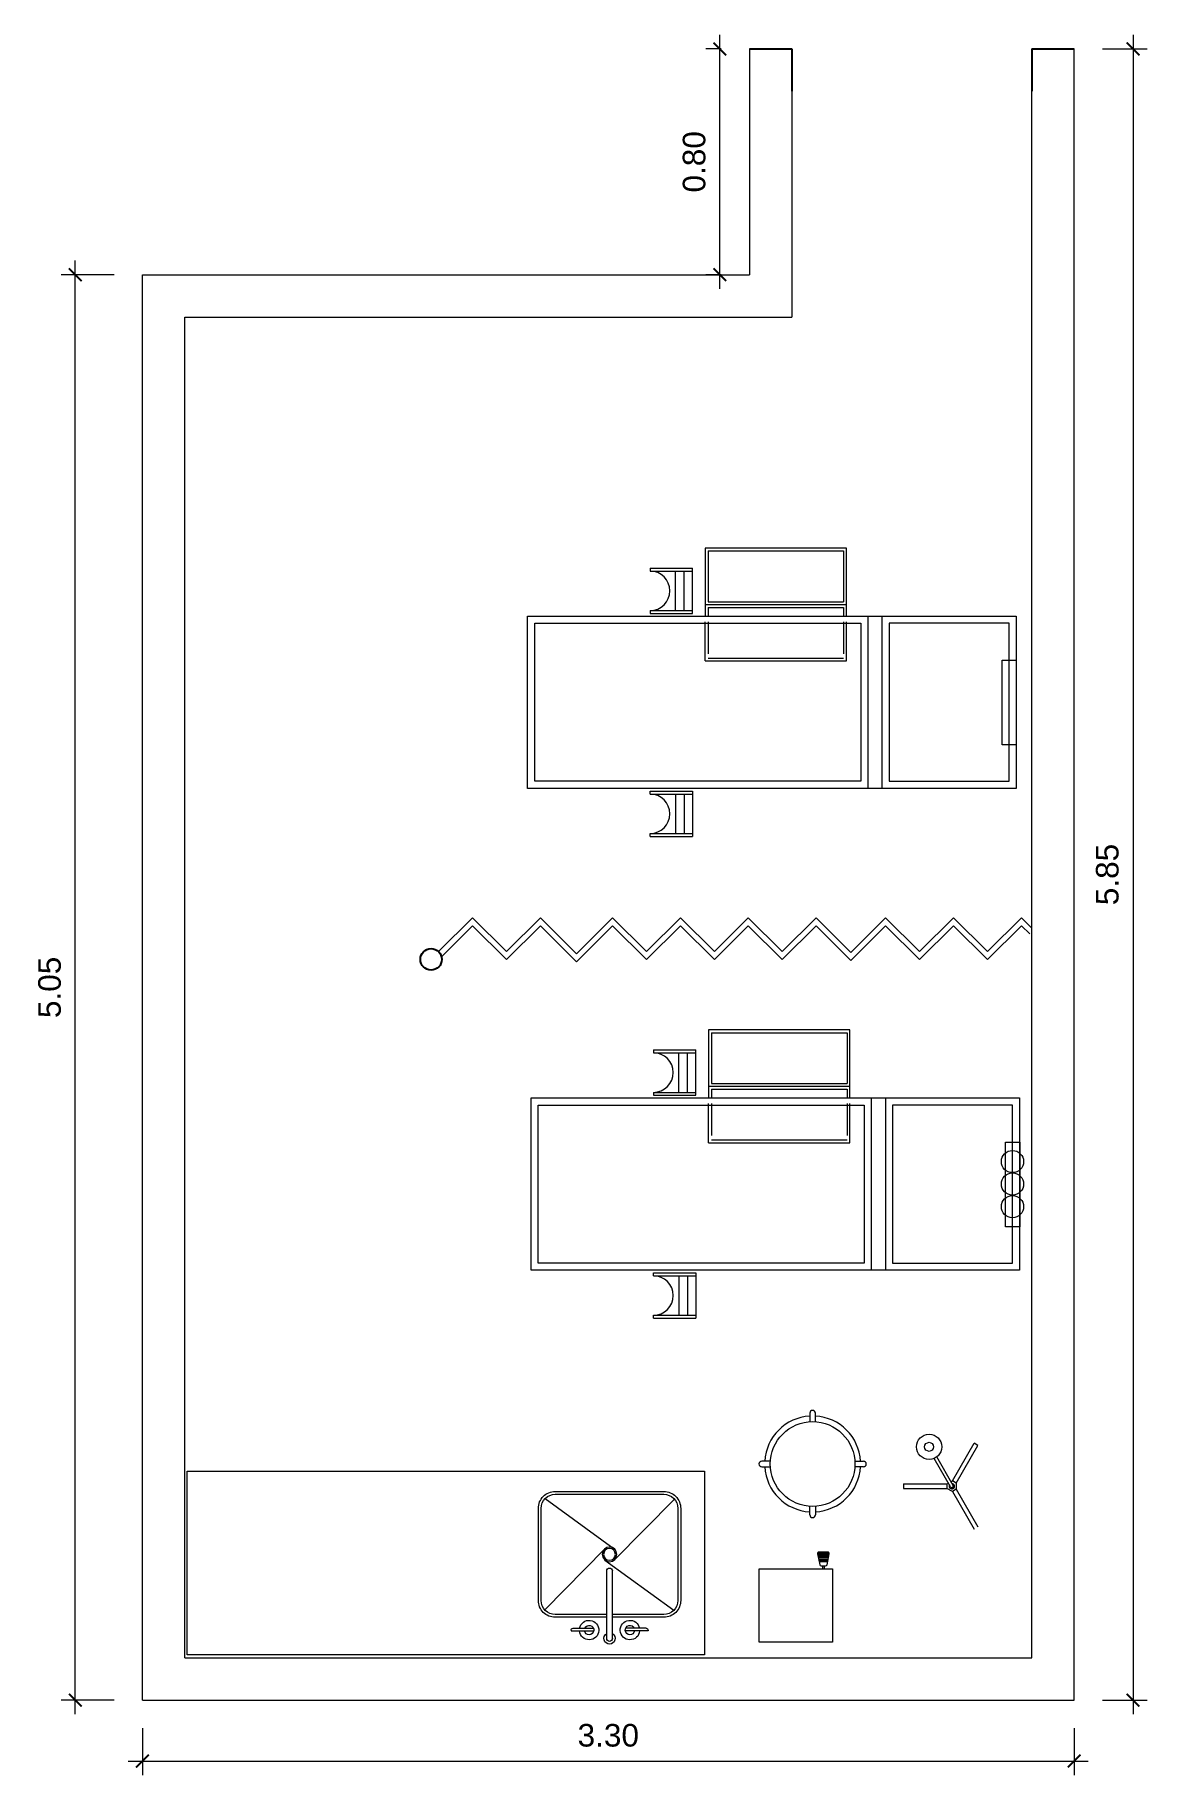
# Model space of a CAD drawing. Header units: inches. Extents: x 24.18 to 28.12, y 8.74 to 14.91.
import ezdxf

# ---------------------------------------------------------------- set-up
doc = ezdxf.new("R2010")
doc.units = ezdxf.units.IN
doc.header["$MEASUREMENT"] = 0
doc.linetypes.add('HIDDEN', pattern=[0.375, 0.25, -0.125])
for name, color, linetype, lineweight in [('2', 5, 'HIDDEN', 13), ('HATCH', 8, 'Continuous', 9), ('Wall', 254, 'Continuous', 20)]:
    doc.layers.add(name, color=color, linetype=linetype, lineweight=lineweight)
doc.styles.add('UNO', font='arial.ttf')
doc.dimstyles.new('EN 50', dxfattribs={"dimtxt": 0.08, "dimasz": 0.045, "dimexe": 0.05, "dimexo": 0.1, "dimgap": 0.05, "dimtad": 1, "dimlfac": -1, "dimzin": 1, "dimdsep": 46, "dimtxsty": 'UNO', "dimblk": 'ARCHTICK', "dimcen": 0.5, "dimdle": 0.05, "dimclrd": 1, "dimclre": 1, "dimclrt": 7, "dimazin": 0, "dimtm": 1e-09, "dimtfac": 1, "dimtix": 1, "dimtmove": 0, "dimatfit": 0, "dimldrblk": 'ARCHTICK', "dimfxl": 1, "dimtolj": 2, "dimlwd": 13, "dimlwe": 13, "dimarcsym": 0})

# ---------------------------------------------------------------- blocks, each defined once
blk = doc.blocks.new('TARJA')
for p, q in [((-0.014, -0.0221), (-0.2273, 0.1942)), ((0.2299, 0.1963), (-0.0142, 0.0183)), ((0.2319, -0.1979), (0.0189, 0.0181)), ((0.0187, -0.022), (-0.2253, -0.2)), ((-0.0077, -0.2999), (-0.0077, -0.0604)), ((0.0123, -0.2999), (0.0123, -0.0604)), ((-0.1342, -0.2704), (-0.1342, -0.2732)), ((-0.1342, -0.2732), (-0.0537, -0.2732)), ((-0.127, -0.2633), (-0.0548, -0.2633)), ((0.1386, -0.2732), (0.0581, -0.2732)), ((0.1315, -0.2633), (0.0592, -0.2633)), ((0.1386, -0.2704), (0.1386, -0.2732))]:
    blk.add_line(p, q)
for points in [[(0.012, -0.2248), (0.1944, -0.2248, 0.414214), (0.2544, -0.1648), (0.2544, 0.1611, 0.414214), (0.1944, 0.2211), (-0.1898, 0.2211, 0.414214), (-0.2498, 0.1611), (-0.2498, -0.1648, 0.414214), (-0.1898, -0.2248), (-0.0067, -0.2248)], [(0.012, -0.2148), (0.1944, -0.2148, 0.414214), (0.2444, -0.1648), (0.2444, 0.1611, 0.414214), (0.1944, 0.2111), (-0.1898, 0.2111, 0.414214), (-0.2398, 0.1611), (-0.2398, -0.1648, 0.414214), (-0.1898, -0.2148), (-0.0067, -0.2148)]]:
    blk.add_lwpolyline(points, format="xyb")
for radius in [0.026, 0.021]:
    blk.add_circle((0.0023, -0.0019), radius)
for centre, radius, start, end in [((0.0023, -0.0604), 0.01, 0, 180), ((-0.0701, -0.27), 0.0345, 185.25448, 168.76167), ((0.0746, -0.27), 0.0345, 11.23833, 354.74552), ((-0.127, -0.2704), 0.00711, 89.98224, 179.98224), ((-0.0701, -0.27), 0.0167, 190.90126, 156.33355), ((0.0023, -0.2999), 0.02, 120, 60), ((0.0023, -0.2999), 0.01, 180, 0), ((0.0746, -0.27), 0.0167, 23.66645, 349.09874), ((0.1315, -0.2704), 0.00711, 0.01776, 90.01776)]:
    blk.add_arc(centre, radius, start, end)
blk = doc.blocks.new('_ArchTick')
at = {"color": 0, "linetype": 'ByBlock', "const_width": 0.15}
blk.add_lwpolyline([(-0.5, -0.5), (0.5, 0.5)], dxfattribs=at)
blk = doc.blocks.new('*D8')
at = {"color": 1, "lineweight": 13, "transparency": 16777216}
for p, q in [((24.5656, 8.9104), (24.5656, 8.7443)), ((27.8656, 8.9104), (27.8656, 8.7443)), ((24.5156, 8.7943), (27.9156, 8.7943))]:
    blk.add_line(p, q, dxfattribs=at)
at = {"layer": 'Defpoints', "color": 0, "transparency": 16777216}
for p in [(24.5656, 9.0104), (27.8656, 9.0104), (27.8656, 8.7943)]:
    blk.add_point(p, dxfattribs=at)
at = {"color": 1, "lineweight": 13, "transparency": 16777216, "xscale": 0.045, "yscale": 0.045, "zscale": 0.045, "rotation": 180}
blk.add_blockref('_ArchTick', (24.5656, 8.7943), dxfattribs=at)
at = {"color": 1, "lineweight": 13, "transparency": 16777216, "xscale": 0.045, "yscale": 0.045, "zscale": 0.045}
blk.add_blockref('_ArchTick', (27.8656, 8.7943), dxfattribs=at)
at = {"color": 7, "transparency": 16777216, "insert": (26.2156, 8.8852), "char_height": 0.08, "attachment_point": 5, "style": 'UNO'}
blk.add_mtext('\\A2;3.30', dxfattribs=at)
blk = doc.blocks.new('*D9')
at = {"color": 1, "lineweight": 13, "transparency": 16777216}
for p, q in [((24.4656, 14.0605), (24.2778, 14.0605)), ((24.3278, 8.9604), (24.3278, 14.1105)), ((24.4656, 9.0104), (24.2778, 9.0104))]:
    blk.add_line(p, q, dxfattribs=at)
at = {"layer": 'Defpoints', "color": 0, "transparency": 16777216}
for p in [(24.3278, 14.0605), (24.5656, 14.0605), (24.5656, 9.0104)]:
    blk.add_point(p, dxfattribs=at)
at = {"color": 1, "lineweight": 13, "transparency": 16777216, "xscale": 0.045, "yscale": 0.045, "zscale": 0.045}
for p, rotation in [((24.3278, 14.0605), 90), ((24.3278, 9.0104), 270)]:
    blk.add_blockref('_ArchTick', p, dxfattribs=dict(at, rotation=rotation))
at = {"color": 7, "transparency": 16777216, "insert": (24.237, 11.5355), "char_height": 0.08, "attachment_point": 5, "rotation": 90, "style": 'UNO'}
blk.add_mtext('\\A2;5.05', dxfattribs=at)
blk = doc.blocks.new('*D10')
at = {"color": 1, "lineweight": 13, "transparency": 16777216}
for p, q in [((26.6156, 14.8605), (26.5608, 14.8605)), ((26.6108, 14.0105), (26.6108, 14.9105)), ((26.6156, 14.0605), (26.5608, 14.0605))]:
    blk.add_line(p, q, dxfattribs=at)
at = {"layer": 'Defpoints', "color": 0, "transparency": 16777216}
for p in [(26.6108, 14.8605), (26.7156, 14.8605), (26.7156, 14.0605)]:
    blk.add_point(p, dxfattribs=at)
at = {"color": 1, "lineweight": 13, "transparency": 16777216, "xscale": 0.045, "yscale": 0.045, "zscale": 0.045}
for p, rotation in [((26.6108, 14.8605), 90), ((26.6108, 14.0605), 270)]:
    blk.add_blockref('_ArchTick', p, dxfattribs=dict(at, rotation=rotation))
at = {"color": 7, "transparency": 16777216, "insert": (26.5199, 14.4605), "char_height": 0.08, "attachment_point": 5, "rotation": 90, "style": 'UNO'}
blk.add_mtext('\\A2;0.80', dxfattribs=at)
blk = doc.blocks.new('*D11')
at = {"color": 1, "lineweight": 13, "transparency": 16777216}
for p, q in [((27.9656, 14.8605), (28.1243, 14.8605)), ((28.0743, 14.9105), (28.0743, 8.9604)), ((27.9656, 9.0104), (28.1243, 9.0104))]:
    blk.add_line(p, q, dxfattribs=at)
at = {"layer": 'Defpoints', "color": 0, "transparency": 16777216}
for p in [(27.8656, 14.8605), (27.8656, 9.0104), (28.0743, 9.0104)]:
    blk.add_point(p, dxfattribs=at)
at = {"color": 1, "lineweight": 13, "transparency": 16777216, "xscale": 0.045, "yscale": 0.045, "zscale": 0.045}
for p, rotation in [((28.0743, 14.8605), 90), ((28.0743, 9.0104), 270)]:
    blk.add_blockref('_ArchTick', p, dxfattribs=dict(at, rotation=rotation))
at = {"color": 7, "transparency": 16777216, "insert": (27.9834, 11.9355), "char_height": 0.08, "attachment_point": 5, "rotation": 90, "style": 'UNO'}
blk.add_mtext('\\A2;5.85', dxfattribs=at)
blk = doc.blocks.new('Room')
for p, q in [((5.3342, -1.5999), (5.4842, -1.5999)), ((5.4842, -1.5999), (5.4842, -1.7499)), ((6.3342, -1.5999), (6.4842, -1.5999)), ((6.3342, -1.5999), (6.3342, -1.7499))]:
    blk.add_line(p, q)
blk.add_circle((4.2067, -4.8255), 0.038)
at = {"layer": '2', "ltscale": 0.8}
for p, q in [((4.2333, -4.7983), (4.3535, -4.6781)), ((4.4737, -4.7983), (4.3535, -4.6781)), ((4.4737, -4.7983), (4.5939, -4.6781)), ((4.7216, -4.8058), (4.5939, -4.6781)), ((4.7216, -4.8058), (4.8494, -4.6781)), ((4.9696, -4.7983), (4.8494, -4.6781)), ((4.9696, -4.7983), (5.0898, -4.6781)), ((5.21, -4.7983), (5.0898, -4.6781)), ((5.21, -4.7983), (5.3302, -4.6781)), ((5.4504, -4.7983), (5.3302, -4.6781)), ((5.4504, -4.7983), (5.5706, -4.6781)), ((5.6936, -4.801), (5.5706, -4.6781)), ((5.6936, -4.801), (5.8165, -4.6781)), ((5.9367, -4.7983), (5.8165, -4.6781)), ((5.9367, -4.7983), (6.0569, -4.6781)), ((6.1771, -4.7983), (6.0569, -4.6781)), ((6.1771, -4.7983), (6.2973, -4.6781)), ((6.334, -4.7148), (6.2973, -4.6781)), ((4.2436, -4.8162), (4.3535, -4.7064)), ((4.4737, -4.8266), (4.3535, -4.7064)), ((4.4737, -4.8266), (4.5939, -4.7064)), ((4.7216, -4.8341), (4.5939, -4.7064)), ((4.7216, -4.8341), (4.8494, -4.7064)), ((4.9696, -4.8266), (4.8494, -4.7064)), ((4.9696, -4.8266), (5.0898, -4.7064)), ((5.21, -4.8266), (5.0898, -4.7064)), ((5.21, -4.8266), (5.3302, -4.7064)), ((5.4504, -4.8266), (5.3302, -4.7064)), ((5.4504, -4.8266), (5.5706, -4.7064)), ((5.6936, -4.8293), (5.5706, -4.7064)), ((5.6936, -4.8293), (5.8165, -4.7064)), ((5.9367, -4.8266), (5.8165, -4.7064)), ((5.9367, -4.8266), (6.0569, -4.7064)), ((6.1771, -4.8266), (6.0569, -4.7064)), ((6.1771, -4.8266), (6.2973, -4.7064)), ((6.3267, -4.7357), (6.2973, -4.7064))]:
    blk.add_line(p, q, dxfattribs=at)
at = {"layer": 'HATCH'}
for p, q in [((5.6775, -3.3684), (5.1775, -3.3684)), ((5.1775, -3.3684), (5.1775, -3.6109)), ((5.1875, -3.3784), (5.6675, -3.3784)), ((5.1875, -3.3784), (5.1875, -3.5584)), ((5.6675, -3.3784), (5.6675, -3.5584)), ((5.6775, -3.6088), (5.6775, -3.3684)), ((4.9824, -3.4398), (5.1324, -3.4398)), ((4.9824, -3.4398), (4.9824, -3.4498)), ((4.9824, -3.4498), (5.1324, -3.4498)), ((5.0724, -3.5898), (5.0724, -3.4498)), ((5.1024, -3.5898), (5.1024, -3.4498)), ((5.1324, -3.5998), (5.1324, -3.4398)), ((5.1775, -3.5684), (5.6775, -3.5684)), ((5.1875, -3.5584), (5.6675, -3.5584)), ((4.5486, -4.2198), (4.5486, -3.6098)), ((4.5486, -3.6098), (6.2786, -3.6098)), ((4.5736, -4.1948), (4.5736, -3.6348)), ((4.5736, -3.6348), (5.7286, -3.6348)), ((4.9824, -3.5898), (5.1324, -3.5898)), ((4.9824, -3.5898), (4.9824, -3.5998)), ((4.9824, -3.5998), (5.1324, -3.5998)), ((5.1775, -3.7684), (5.1775, -3.6294)), ((5.1875, -3.5784), (5.6675, -3.5784)), ((5.1875, -3.5784), (5.1875, -3.6108)), ((5.1875, -3.6295), (5.1875, -3.7425)), ((5.6675, -3.5784), (5.6675, -3.6088)), ((5.6675, -3.6295), (5.6675, -3.7425)), ((5.6775, -3.7684), (5.6775, -3.6294)), ((5.7286, -3.6348), (5.7286, -4.1948)), ((5.7536, -3.6098), (5.7536, -4.2186)), ((5.8036, -3.6098), (5.8036, -4.2186)), ((6.2536, -3.6348), (5.8286, -3.6348)), ((5.8286, -3.6348), (5.8286, -4.1948)), ((6.2536, -4.1948), (6.2536, -3.6348)), ((6.2786, -3.6098), (6.2786, -4.2198)), ((5.1875, -3.7584), (5.6675, -3.7584)), ((5.1775, -3.7684), (5.6775, -3.7684)), ((6.2294, -3.7658), (6.2794, -3.7658)), ((6.2294, -4.0658), (6.2294, -3.7658)), ((6.2794, -3.7658), (6.2794, -4.0658)), ((6.2794, -4.0658), (6.2294, -4.0658)), ((6.2786, -4.2198), (4.5486, -4.2198)), ((5.7286, -4.1948), (4.5736, -4.1948)), ((4.9824, -4.2298), (5.1324, -4.2298)), ((4.9824, -4.2398), (4.9824, -4.2298)), ((4.9824, -4.2398), (5.1324, -4.2398)), ((5.0724, -4.2398), (5.0724, -4.3798)), ((5.1024, -4.2398), (5.1024, -4.3798)), ((5.1324, -4.2298), (5.1324, -4.3898)), ((5.8286, -4.1948), (6.2536, -4.1948)), ((4.9824, -4.3798), (5.1324, -4.3798)), ((4.9824, -4.3898), (4.9824, -4.3798)), ((4.9824, -4.3898), (5.1324, -4.3898)), ((5.6897, -5.0754), (5.1897, -5.0754)), ((5.1897, -5.0754), (5.1897, -5.3179)), ((5.1997, -5.0854), (5.6797, -5.0854)), ((5.1997, -5.0854), (5.1997, -5.2654)), ((5.6797, -5.0854), (5.6797, -5.2654)), ((5.6897, -5.3158), (5.6897, -5.0754)), ((4.9946, -5.1467), (5.1446, -5.1467)), ((4.9946, -5.1467), (4.9946, -5.1567)), ((4.9946, -5.1567), (5.1446, -5.1567)), ((5.0846, -5.2967), (5.0846, -5.1567)), ((5.1146, -5.2967), (5.1146, -5.1567)), ((5.1446, -5.3067), (5.1446, -5.1467)), ((4.9946, -5.2967), (5.1446, -5.2967)), ((4.9946, -5.2967), (4.9946, -5.3067)), ((5.1897, -5.2754), (5.6897, -5.2754)), ((5.1997, -5.2654), (5.6797, -5.2654)), ((5.1997, -5.2854), (5.6797, -5.2854)), ((5.1997, -5.2854), (5.1997, -5.3178)), ((5.6797, -5.2854), (5.6797, -5.3158)), ((4.5607, -5.9267), (4.5607, -5.3167)), ((4.5607, -5.3167), (6.2907, -5.3167)), ((4.5857, -5.9017), (4.5857, -5.3417)), ((4.5857, -5.3417), (5.7407, -5.3417)), ((4.9946, -5.3067), (5.1446, -5.3067)), ((5.1897, -5.4754), (5.1897, -5.3364)), ((5.1997, -5.3365), (5.1997, -5.4495)), ((5.6797, -5.3365), (5.6797, -5.4495)), ((5.6897, -5.4754), (5.6897, -5.3364)), ((5.7407, -5.3417), (5.7407, -5.9017)), ((5.7657, -5.3167), (5.7657, -5.9256)), ((5.8157, -5.3167), (5.8157, -5.9256)), ((6.2657, -5.3417), (5.8407, -5.3417)), ((5.8407, -5.3417), (5.8407, -5.9017)), ((6.2657, -5.9017), (6.2657, -5.3417)), ((6.2907, -5.3167), (6.2907, -5.9267)), ((5.1897, -5.4754), (5.6897, -5.4754)), ((5.1997, -5.4654), (5.6797, -5.4654)), ((6.2415, -5.4727), (6.2915, -5.4727)), ((6.2415, -5.7727), (6.2415, -5.4727)), ((6.2915, -5.4727), (6.2915, -5.7727)), ((6.2915, -5.7727), (6.2415, -5.7727)), ((5.7407, -5.9017), (4.5857, -5.9017)), ((5.8407, -5.9017), (6.2657, -5.9017)), ((6.2907, -5.9267), (4.5607, -5.9267)), ((4.9946, -5.9367), (5.1446, -5.9367)), ((4.9946, -5.9467), (4.9946, -5.9367)), ((4.9946, -5.9467), (5.1446, -5.9467)), ((5.0846, -5.9467), (5.0846, -6.0867)), ((5.1146, -5.9467), (5.1146, -6.0867)), ((5.1446, -5.9367), (5.1446, -6.0967)), ((4.9946, -6.0867), (5.1446, -6.0867)), ((4.9946, -6.0967), (4.9946, -6.0867)), ((4.9946, -6.0967), (5.1446, -6.0967)), ((5.548, -6.4335), (5.548, -6.4639)), ((5.568, -6.4639), (5.568, -6.4335)), ((6.0467, -6.6947), (5.9884, -6.5938)), ((6.0556, -6.6896), (5.9973, -6.5887)), ((6.0529, -6.6731), (6.1297, -6.5401)), ((6.0668, -6.6811), (6.1436, -6.5481)), ((6.1436, -6.5481), (6.1297, -6.5401)), ((5.4083, -6.6035), (5.378, -6.6035)), ((5.378, -6.6235), (5.4083, -6.6235)), ((5.7076, -6.6035), (5.738, -6.6035)), ((5.738, -6.6235), (5.7076, -6.6235)), ((5.8801, -6.6842), (5.8801, -6.7002)), ((5.8801, -6.6842), (6.0337, -6.6842)), ((5.8801, -6.7002), (6.0337, -6.7002)), ((6.0337, -6.6842), (6.0389, -6.6812)), ((6.0337, -6.6842), (6.0337, -6.7002)), ((6.0529, -6.7112), (6.0337, -6.7002)), ((6.0477, -6.6761), (6.0529, -6.6731)), ((6.0668, -6.6811), (6.0529, -6.6731)), ((6.0668, -6.7032), (6.0529, -6.7112)), ((6.0529, -6.7112), (6.1297, -6.8443)), ((6.0668, -6.6811), (6.0668, -6.7032)), ((6.0668, -6.7032), (6.1436, -6.8363)), ((5.548, -6.7935), (5.548, -6.7632)), ((5.568, -6.7632), (5.568, -6.7935)), ((5.5754, -6.9291), (5.6165, -6.9291)), ((5.5759, -6.9341), (5.616, -6.9341)), ((5.5769, -6.9391), (5.615, -6.9391)), ((5.5778, -6.9441), (5.6141, -6.9441)), ((5.5788, -6.9491), (5.6131, -6.9491)), ((5.5797, -6.9541), (5.6122, -6.9541)), ((5.5807, -6.9591), (5.6112, -6.9591)), ((5.3681, -6.9846), (5.5965, -6.9846)), ((5.5934, -6.9746), (5.5934, -6.9846)), ((5.5984, -6.9746), (5.5984, -6.9846))]:
    blk.add_line(p, q, dxfattribs=at)
for points in [[(5.1752, -6.6394), (5.1752, -7.2894), (3.3425, -7.2894), (3.3425, -6.6394)], [(5.3681, -7.2446), (5.3681, -6.9846), (5.6281, -6.9846), (5.6281, -7.2446)]]:
    blk.add_lwpolyline(points, close=True, dxfattribs=at)
blk.add_lwpolyline([(5.609, -6.9709), (5.6165, -6.9315, 0.487928), (5.6116, -6.9253), (5.5803, -6.9253, 0.487928), (5.5754, -6.9315), (5.5829, -6.9709, 0.344151), (5.5878, -6.9746), (5.6041, -6.9746, 0.344151)], format="xyb", close=True, dxfattribs=at)
for centre, radius in [((6.2658, -5.5419), 0.0393), ((6.2658, -5.6217), 0.0393), ((6.2658, -5.7016), 0.0393), ((5.558, -6.6135), 0.15), ((5.9706, -6.5527), 0.0448), ((5.9706, -6.5527), 0.016)]:
    blk.add_circle(centre, radius, dxfattribs=at)
for centre, radius, start, end in [((4.9822, -3.5198), 0.07, 270.16117, 89.83883), ((4.9822, -4.3098), 0.07, 270.16117, 89.83883), ((4.9944, -5.2267), 0.07, 270.16117, 89.83883), ((4.9944, -6.0167), 0.07, 270.16117, 89.83883), ((5.558, -6.6135), 0.17, 93.37229, 176.62771), ((5.558, -6.4335), 0.01, 0, 180), ((5.558, -6.6135), 0.17, 3.37229, 86.62771), ((5.378, -6.6135), 0.01, 90, 270), ((5.558, -6.6135), 0.17, 183.37229, 266.62771), ((5.558, -6.6135), 0.17, 273.37229, 356.62771), ((5.738, -6.6135), 0.01, 270, 90), ((6.0511, -6.6922), 0.0096, 152.23095, 87.76905), ((6.0511, -6.6922), 0.00512, 210, 30), ((5.558, -6.7935), 0.01, 180, 0)]:
    blk.add_arc(centre, radius, start, end, dxfattribs=at)
at = {"layer": 'Wall'}
for p, q in [((5.3342, -1.5999), (5.3342, -2.3999)), ((5.4842, -1.5999), (5.4842, -2.5499)), ((6.3342, -7.3), (6.3342, -1.5999)), ((6.4842, -7.45), (6.4842, -1.5999)), ((3.1842, -2.3999), (5.3342, -2.3999)), ((3.1842, -7.45), (3.1842, -2.3999)), ((3.3342, -2.5499), (5.4842, -2.5499)), ((3.3342, -7.3), (3.3342, -2.5499)), ((3.3342, -7.3), (6.3342, -7.3)), ((3.1842, -7.45), (6.4842, -7.45))]:
    blk.add_line(p, q, dxfattribs=at)
at = {"layer": 'HATCH', "xscale": -1}
blk.add_blockref('TARJA', (4.8409, -6.9319), dxfattribs=at)
for base, p1, p2, picture, middle in [((5.2294, -1.5999), (5.3342, -2.3999), (5.3342, -1.5999), '*D10', (5.1385, -1.9999)), ((6.6929, -7.45), (6.4842, -1.5999), (6.4842, -7.45), '*D11', (6.6021, -4.525)), ((2.9465, -2.3999), (3.1842, -7.45), (3.1842, -2.3999), '*D9', (2.8556, -4.925))]:
    dim = blk.add_linear_dim(base=base, p1=p1, p2=p2, angle=90, dimstyle='EN 50')
    dim.commit()
    dim.dimension.update_dxf_attribs({"geometry": picture, "text_midpoint": middle, "insert": (-21.3814, -16.4604)})
dim = blk.add_linear_dim(base=(6.4842, -7.6661), p1=(3.1842, -7.45), p2=(6.4842, -7.45), dimstyle='EN 50')
dim.commit()
dim.dimension.update_dxf_attribs({"geometry": '*D8', "text_midpoint": (4.8342, -7.5752), "insert": (-21.3814, -16.4604)})

msp = doc.modelspace()

# ---------------------------------------------------------------- block references
msp.add_blockref('Room', (21.3814, 16.4604))

doc.saveas('drawing.dxf')
